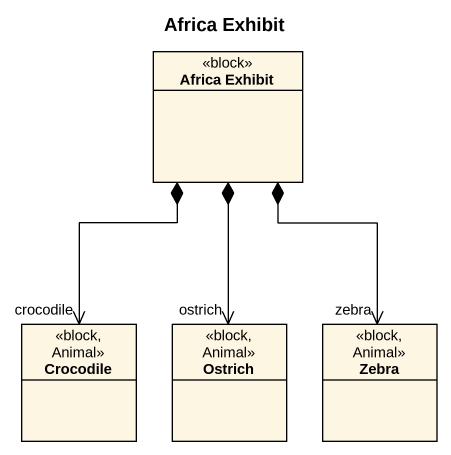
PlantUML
@startuml
title Africa Exhibit
hide circle
hide empty members
class "Africa Exhibit" as Africa_Exhibit <<block>>
class Crocodile <<block, Animal>>
class Ostrich <<block, Animal>>
class Zebra <<block, Animal>>
Africa_Exhibit *--> "crocodile" Crocodile
Africa_Exhibit *--> "ostrich" Ostrich
Africa_Exhibit *--> "zebra" Zebra
@enduml
